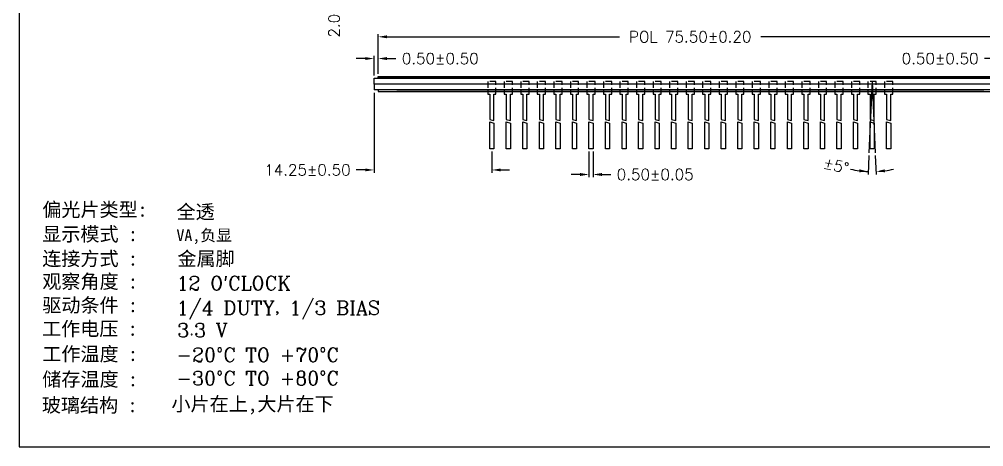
# Model space of a CAD drawing. Header units: millimetres. Extents: x 38 to 574, y 164 to 344.
# Drawn here: x 38.1 to 154.7, y 164.3 to 216 of the extents above; entities that cross this region are included whole.
import ezdxf

# ---------------------------------------------------------------- set-up
doc = ezdxf.new("R2010")
doc.units = ezdxf.units.MM
doc.header["$LTSCALE"] = 3
doc.linetypes.add('HIDDEN', pattern=[0.375, 0.25, -0.125])
doc.layers.get('0').update_dxf_attribs({"linetype": 'CONTINUOUS'})
doc.layers.get('DEFPOINTS').update_dxf_attribs({"linetype": 'CONTINUOUS'})
doc.layers.add('DIM', color=3, linetype='CONTINUOUS')
doc.styles.add('ROMANC', font='romanc')
doc.styles.add('ROMANS', font='romans.shx')
doc.styles.add('STYLE1', font='黑体.ttf')
doc.dimstyles.new('LCDDIM', dxfattribs={"dimtxt": 0.7, "dimasz": 0.56, "dimexe": 0.175, "dimexo": 0.175, "dimgap": 0.14, "dimtad": 0, "dimzin": 0, "dimdsep": 46, "dimtxsty": 'ROMANS', "dimcen": 2.5, "dimadec": 0, "dimazin": 0, "dimtfac": 1, "dimtofl": 0, "dimtmove": 0, "dimatfit": 3, "dimfxl": 0, "dimarcsym": 0})

# ---------------------------------------------------------------- blocks, each defined once
blk = doc.blocks.new('*D18')
at = {"layer": 'DEFPOINTS', "color": 0}
for p in [(156.97, 213.9), (81.47, 209.08), (156.97, 209.08)]:
    blk.add_point(p, dxfattribs=at)
at = {"layer": 'DIM', "color": 0, "lineweight": -2}
for p, q in [((81.47, 209.41), (81.47, 214.24)), ((82.54, 213.9), (110.65, 213.9)), ((155.9, 213.9), (127.78, 213.9)), ((156.97, 209.41), (156.97, 214.24))]:
    blk.add_line(p, q, dxfattribs=at)
at = {"layer": 'DIM', "color": 0}
for points in [[(82.54, 214.08), (82.54, 213.72), (81.47, 213.9)], [(155.9, 214.08), (155.9, 213.72), (156.97, 213.9)]]:
    blk.add_solid(points, dxfattribs=at)
at = {"layer": 'DIM', "color": 0, "insert": (119.22, 213.9), "char_height": 1.34, "attachment_point": 5, "style": 'ROMANS'}
blk.add_mtext('POL 75.50%%p0.20', dxfattribs=at)
blk = doc.blocks.new('*D19')
at = {"layer": 'DEFPOINTS', "color": 0}
for p in [(80.97, 211.27), (80.97, 208.88), (81.47, 209.08)]:
    blk.add_point(p, dxfattribs=at)
at = {"layer": 'DIM', "color": 0, "lineweight": -2}
for p, q in [((79.9, 211.27), (78.82, 211.27)), ((80.97, 209.21), (80.97, 211.61)), ((81.47, 209.41), (81.47, 211.61)), ((82.54, 211.27), (83.61, 211.27))]:
    blk.add_line(p, q, dxfattribs=at)
at = {"layer": 'DIM', "color": 0}
for points in [[(79.9, 211.45), (79.9, 211.09), (80.97, 211.27)], [(82.54, 211.45), (82.54, 211.09), (81.47, 211.27)]]:
    blk.add_solid(points, dxfattribs=at)
at = {"layer": 'DIM', "color": 0, "insert": (88.98, 211.27), "char_height": 1.34, "attachment_point": 5, "style": 'ROMANS'}
blk.add_mtext('0.50%%p0.50', dxfattribs=at)
blk = doc.blocks.new('*D20')
at = {"layer": 'DEFPOINTS', "color": 0}
for p in [(80.97, 222.27), (76.14, 220.27), (80.97, 220.27)]:
    blk.add_point(p, dxfattribs=at)
at = {"layer": 'DIM', "color": 0, "lineweight": -2}
for p, q in [((76.14, 223.35), (76.14, 224.42)), ((80.63, 222.27), (75.81, 222.27)), ((80.63, 220.27), (75.81, 220.27)), ((76.14, 219.2), (76.14, 218.13))]:
    blk.add_line(p, q, dxfattribs=at)
at = {"layer": 'DIM', "color": 0}
for points in [[(75.97, 223.35), (76.32, 223.35), (76.14, 222.27)], [(75.97, 219.2), (76.32, 219.2), (76.14, 220.27)]]:
    blk.add_solid(points, dxfattribs=at)
at = {"layer": 'DIM', "color": 0, "insert": (76.14, 215.82), "char_height": 1.34, "attachment_point": 5, "rotation": 90, "style": 'ROMANS'}
blk.add_mtext('2.00', dxfattribs=at)
blk = doc.blocks.new('*D23')
at = {"layer": 'DEFPOINTS', "color": 0}
for p in [(157.47, 211.27), (156.97, 209.08), (157.47, 208.88)]:
    blk.add_point(p, dxfattribs=at)
at = {"layer": 'DIM', "color": 0, "lineweight": -2}
for p, q in [((155.9, 211.27), (154.82, 211.27)), ((156.97, 209.41), (156.97, 211.61)), ((157.47, 209.21), (157.47, 211.61)), ((158.54, 211.27), (159.61, 211.27))]:
    blk.add_line(p, q, dxfattribs=at)
at = {"layer": 'DIM', "color": 0}
for points in [[(155.9, 211.45), (155.9, 211.09), (156.97, 211.27)], [(158.54, 211.45), (158.54, 211.09), (157.47, 211.27)]]:
    blk.add_solid(points, dxfattribs=at)
at = {"layer": 'DIM', "color": 0, "insert": (149.45, 211.27), "char_height": 1.34, "attachment_point": 5, "style": 'ROMANS'}
blk.add_mtext('0.50%%p0.50', dxfattribs=at)
blk = doc.blocks.new('*D24')
at = {"layer": 'DEFPOINTS', "color": 0}
for p in [(80.97, 207.48), (95.22, 200.34), (80.97, 197.79)]:
    blk.add_point(p, dxfattribs=at)
at = {"layer": 'DIM', "color": 0, "lineweight": -2}
for p, q in [((80.97, 207.14), (80.97, 197.46)), ((95.22, 200.01), (95.22, 197.46)), ((79.9, 197.79), (78.82, 197.79)), ((96.29, 197.79), (97.36, 197.79))]:
    blk.add_line(p, q, dxfattribs=at)
at = {"layer": 'DIM', "color": 0}
for points in [[(79.9, 197.97), (79.9, 197.62), (80.97, 197.79)], [(96.29, 197.97), (96.29, 197.62), (95.22, 197.79)]]:
    blk.add_solid(points, dxfattribs=at)
at = {"layer": 'DIM', "color": 0, "insert": (72.91, 197.79), "char_height": 1.34, "attachment_point": 5, "style": 'ROMANS'}
blk.add_mtext('14.25%%P0.50', dxfattribs=at)
blk = doc.blocks.new('*D25')
at = {"layer": 'DEFPOINTS', "color": 0}
for p in [(106.97, 200.34), (107.47, 200.34), (107.47, 197.24)]:
    blk.add_point(p, dxfattribs=at)
at = {"layer": 'DIM', "color": 0, "lineweight": -2}
for p, q in [((106.97, 200.01), (106.97, 196.9)), ((107.47, 200.01), (107.47, 196.9)), ((105.9, 197.24), (104.82, 197.24)), ((108.54, 197.24), (109.61, 197.24))]:
    blk.add_line(p, q, dxfattribs=at)
at = {"layer": 'DIM', "color": 0}
for points in [[(105.9, 197.42), (105.9, 197.06), (106.97, 197.24)], [(108.54, 197.42), (108.54, 197.06), (107.47, 197.24)]]:
    blk.add_solid(points, dxfattribs=at)
at = {"layer": 'DIM', "color": 0, "insert": (114.98, 197.24), "char_height": 1.34, "attachment_point": 5, "style": 'ROMANS'}
blk.add_mtext('0.50%%P0.05', dxfattribs=at)
blk = doc.blocks.new('*D26')
at = {"layer": 'DEFPOINTS', "color": 0}
for p in [(141.22, 208.48), (141.22, 208.48), (140.84, 199.88), (141.59, 199.88), (141.38, 197.58)]:
    blk.add_point(p, dxfattribs=at)
at = {"layer": 'DIM', "color": 0, "lineweight": -2}
for p, q in [((140.83, 199.54), (140.73, 197.26)), ((141.61, 199.54), (141.71, 197.26))]:
    blk.add_line(p, q, dxfattribs=at)
for start, end in [(256.2101, 267.5), (256.2238, 261.8619), (278.1381, 283.7762)]:
    blk.add_arc((141.22, 208.48), 10.9, start, end, dxfattribs=at)
at = {"layer": 'DIM', "color": 0}
for points in [[(139.69, 197.87), (139.66, 197.51), (140.74, 197.59)], [(142.78, 197.51), (142.74, 197.87), (141.69, 197.59)]]:
    blk.add_solid(points, dxfattribs=at)
at = {"layer": 'DIM', "color": 0, "insert": (136.87, 198.32), "char_height": 1.34, "attachment_point": 5, "rotation": 346.2101, "style": 'ROMANS'}
blk.add_mtext('%%P5°', dxfattribs=at)

msp = doc.modelspace()

# ---------------------------------------------------------------- linework, layer by layer
for p, q in [((80.968, 208.179), (80.968, 208.879)), ((80.968, 208.879), (157.468, 208.879)), ((80.968, 208.179), (80.968, 207.479)), ((157.468, 208.179), (80.968, 208.179)), ((154.718, 208.179), (83.718, 208.179)), ((157.468, 207.479), (80.968, 207.479)), ((81.468, 207.479), (81.468, 207.279)), ((81.468, 207.279), (156.968, 207.279)), ((83.718, 207.479), (154.718, 207.479)), ((94.968, 206.979), (94.968, 203.911)), ((95.468, 203.78), (95.468, 206.979)), ((96.968, 206.979), (96.968, 203.911)), ((97.468, 203.78), (97.468, 206.979)), ((98.968, 206.979), (98.968, 203.911)), ((99.468, 203.78), (99.468, 206.979)), ((100.968, 206.979), (100.968, 203.911)), ((101.468, 203.78), (101.468, 206.979)), ((102.968, 206.979), (102.968, 203.911)), ((103.468, 203.78), (103.468, 206.979)), ((104.968, 206.979), (104.968, 203.911)), ((105.468, 203.78), (105.468, 206.979)), ((106.968, 206.979), (106.968, 203.911)), ((107.468, 203.78), (107.468, 206.979)), ((108.968, 206.979), (108.968, 203.911)), ((109.468, 203.78), (109.468, 206.979)), ((110.968, 206.979), (110.968, 203.911)), ((111.468, 203.78), (111.468, 206.979)), ((112.968, 206.979), (112.968, 203.911)), ((113.468, 203.78), (113.468, 206.979)), ((114.968, 206.979), (114.968, 203.911)), ((115.468, 203.78), (115.468, 206.979)), ((116.968, 206.979), (116.968, 203.911)), ((117.468, 203.78), (117.468, 206.979)), ((118.968, 206.979), (118.968, 203.911)), ((119.468, 203.78), (119.468, 206.979)), ((120.968, 206.979), (120.968, 203.911)), ((121.468, 203.78), (121.468, 206.979)), ((122.968, 206.979), (122.968, 203.911)), ((123.468, 203.78), (123.468, 206.979)), ((124.968, 206.979), (124.968, 203.911)), ((125.468, 203.78), (125.468, 206.979)), ((126.968, 206.979), (126.968, 203.911)), ((127.468, 203.78), (127.468, 206.979)), ((128.968, 206.979), (128.968, 203.911)), ((129.468, 203.78), (129.468, 206.979)), ((130.968, 206.979), (130.968, 203.911)), ((131.468, 203.78), (131.468, 206.979)), ((132.968, 206.979), (132.968, 203.911)), ((133.468, 203.78), (133.468, 206.979)), ((134.968, 206.979), (134.968, 203.911)), ((135.468, 203.78), (135.468, 206.979)), ((136.968, 206.979), (136.968, 203.911)), ((137.468, 203.78), (137.468, 206.979)), ((138.968, 206.979), (138.968, 203.911)), ((139.468, 203.78), (139.468, 206.979)), ((140.968, 206.979), (140.968, 203.911)), ((141.468, 203.78), (141.468, 206.979)), ((142.968, 206.979), (142.968, 203.911)), ((143.468, 203.78), (143.468, 206.979)), ((94.968, 203.911), (95.468, 203.78)), ((96.968, 203.911), (97.468, 203.78)), ((98.968, 203.911), (99.468, 203.78)), ((100.968, 203.911), (101.468, 203.78)), ((102.968, 203.911), (103.468, 203.78)), ((104.968, 203.911), (105.468, 203.78)), ((106.968, 203.911), (107.468, 203.78)), ((108.968, 203.911), (109.468, 203.78)), ((110.968, 203.911), (111.468, 203.78)), ((112.968, 203.911), (113.468, 203.78)), ((114.968, 203.911), (115.468, 203.78)), ((116.968, 203.911), (117.468, 203.78)), ((118.968, 203.911), (119.468, 203.78)), ((120.968, 203.911), (121.468, 203.78)), ((122.968, 203.911), (123.468, 203.78)), ((124.968, 203.911), (125.468, 203.78)), ((126.968, 203.911), (127.468, 203.78)), ((128.968, 203.911), (129.468, 203.78)), ((130.968, 203.911), (131.468, 203.78)), ((132.968, 203.911), (133.468, 203.78)), ((134.968, 203.911), (135.468, 203.78)), ((136.968, 203.911), (137.468, 203.78)), ((138.968, 203.911), (139.468, 203.78)), ((140.968, 203.911), (141.468, 203.78)), ((142.968, 203.911), (143.468, 203.78))]:
    msp.add_line(p, q)
at = {"linetype": 'HIDDEN'}
for p, q in [((95.718, 208.479), (94.718, 208.479)), ((94.718, 208.479), (94.718, 206.979)), ((95.718, 206.979), (95.718, 208.479)), ((97.718, 208.479), (96.718, 208.479)), ((96.718, 208.479), (96.718, 206.979)), ((97.718, 206.979), (97.718, 208.479)), ((99.718, 208.479), (98.718, 208.479)), ((98.718, 208.479), (98.718, 206.979)), ((99.718, 206.979), (99.718, 208.479)), ((101.718, 208.479), (100.718, 208.479)), ((100.718, 208.479), (100.718, 206.979)), ((101.718, 206.979), (101.718, 208.479)), ((103.718, 208.479), (102.718, 208.479)), ((102.718, 208.479), (102.718, 206.979)), ((103.718, 206.979), (103.718, 208.479)), ((105.718, 208.479), (104.718, 208.479)), ((104.718, 208.479), (104.718, 206.979)), ((105.718, 206.979), (105.718, 208.479)), ((107.718, 208.479), (106.718, 208.479)), ((106.718, 208.479), (106.718, 206.979)), ((107.718, 206.979), (107.718, 208.479)), ((109.718, 208.479), (108.718, 208.479)), ((108.718, 208.479), (108.718, 206.979)), ((109.718, 206.979), (109.718, 208.479)), ((111.718, 208.479), (110.718, 208.479)), ((110.718, 208.479), (110.718, 206.979)), ((111.718, 206.979), (111.718, 208.479)), ((113.718, 208.479), (112.718, 208.479)), ((112.718, 208.479), (112.718, 206.979)), ((113.718, 206.979), (113.718, 208.479)), ((115.718, 208.479), (114.718, 208.479)), ((114.718, 208.479), (114.718, 206.979)), ((115.718, 206.979), (115.718, 208.479)), ((117.718, 208.479), (116.718, 208.479)), ((116.718, 208.479), (116.718, 206.979)), ((117.718, 206.979), (117.718, 208.479)), ((119.718, 208.479), (118.718, 208.479)), ((118.718, 208.479), (118.718, 206.979)), ((119.718, 206.979), (119.718, 208.479)), ((121.718, 208.479), (120.718, 208.479)), ((120.718, 208.479), (120.718, 206.979)), ((121.718, 206.979), (121.718, 208.479)), ((123.718, 208.479), (122.718, 208.479)), ((122.718, 208.479), (122.718, 206.979)), ((123.718, 206.979), (123.718, 208.479)), ((125.718, 208.479), (124.718, 208.479)), ((124.718, 208.479), (124.718, 206.979)), ((125.718, 206.979), (125.718, 208.479)), ((127.718, 208.479), (126.718, 208.479)), ((126.718, 208.479), (126.718, 206.979)), ((127.718, 206.979), (127.718, 208.479)), ((129.718, 208.479), (128.718, 208.479)), ((128.718, 208.479), (128.718, 206.979)), ((129.718, 206.979), (129.718, 208.479)), ((131.718, 208.479), (130.718, 208.479)), ((130.718, 208.479), (130.718, 206.979)), ((131.718, 206.979), (131.718, 208.479)), ((133.718, 208.479), (132.718, 208.479)), ((132.718, 208.479), (132.718, 206.979)), ((133.718, 206.979), (133.718, 208.479)), ((135.718, 208.479), (134.718, 208.479)), ((134.718, 208.479), (134.718, 206.979)), ((135.718, 206.979), (135.718, 208.479)), ((137.718, 208.479), (136.718, 208.479)), ((136.718, 208.479), (136.718, 206.979)), ((137.718, 206.979), (137.718, 208.479)), ((139.718, 208.479), (138.718, 208.479)), ((138.718, 208.479), (138.718, 206.979)), ((139.718, 206.979), (139.718, 208.479)), ((141.718, 208.479), (140.718, 208.479)), ((140.718, 208.479), (140.718, 206.979)), ((141.718, 206.979), (141.718, 208.479)), ((143.718, 208.479), (142.718, 208.479)), ((142.718, 208.479), (142.718, 206.979)), ((143.718, 206.979), (143.718, 208.479)), ((94.718, 206.979), (94.968, 206.979)), ((95.468, 206.979), (95.718, 206.979)), ((96.718, 206.979), (96.968, 206.979)), ((97.468, 206.979), (97.718, 206.979)), ((98.718, 206.979), (98.968, 206.979)), ((99.468, 206.979), (99.718, 206.979)), ((100.718, 206.979), (100.968, 206.979)), ((101.468, 206.979), (101.718, 206.979)), ((102.718, 206.979), (102.968, 206.979)), ((103.468, 206.979), (103.718, 206.979)), ((104.718, 206.979), (104.968, 206.979)), ((105.468, 206.979), (105.718, 206.979)), ((106.718, 206.979), (106.968, 206.979)), ((107.468, 206.979), (107.718, 206.979)), ((108.718, 206.979), (108.968, 206.979)), ((109.468, 206.979), (109.718, 206.979)), ((110.718, 206.979), (110.968, 206.979)), ((111.468, 206.979), (111.718, 206.979)), ((112.718, 206.979), (112.968, 206.979)), ((113.468, 206.979), (113.718, 206.979)), ((114.718, 206.979), (114.968, 206.979)), ((115.468, 206.979), (115.718, 206.979)), ((116.718, 206.979), (116.968, 206.979)), ((117.468, 206.979), (117.718, 206.979)), ((118.718, 206.979), (118.968, 206.979)), ((119.468, 206.979), (119.718, 206.979)), ((120.718, 206.979), (120.968, 206.979)), ((121.468, 206.979), (121.718, 206.979)), ((122.718, 206.979), (122.968, 206.979)), ((123.468, 206.979), (123.718, 206.979)), ((124.718, 206.979), (124.968, 206.979)), ((125.468, 206.979), (125.718, 206.979)), ((126.718, 206.979), (126.968, 206.979)), ((127.468, 206.979), (127.718, 206.979)), ((128.718, 206.979), (128.968, 206.979)), ((129.468, 206.979), (129.718, 206.979)), ((130.718, 206.979), (130.968, 206.979)), ((131.468, 206.979), (131.718, 206.979)), ((132.718, 206.979), (132.968, 206.979)), ((133.468, 206.979), (133.718, 206.979)), ((134.718, 206.979), (134.968, 206.979)), ((135.468, 206.979), (135.718, 206.979)), ((136.718, 206.979), (136.968, 206.979)), ((137.468, 206.979), (137.718, 206.979)), ((138.718, 206.979), (138.968, 206.979)), ((139.468, 206.979), (139.718, 206.979)), ((140.718, 206.979), (140.968, 206.979)), ((141.468, 206.979), (141.718, 206.979)), ((142.718, 206.979), (142.968, 206.979)), ((143.468, 206.979), (143.718, 206.979))]:
    msp.add_line(p, q, dxfattribs=at)
for points in [[(213.061, 164.304), (213.061, 285.462), (38.055, 285.462), (38.055, 164.304)], [(81.468, 208.879), (81.468, 209.079), (156.968, 209.079), (156.968, 208.879)], [(95.468, 203.47), (95.468, 200.343), (94.968, 200.343), (94.968, 203.601)], [(97.468, 203.47), (97.468, 200.343), (96.968, 200.343), (96.968, 203.601)], [(99.468, 203.47), (99.468, 200.343), (98.968, 200.343), (98.968, 203.601)], [(101.468, 203.47), (101.468, 200.343), (100.968, 200.343), (100.968, 203.601)], [(103.468, 203.47), (103.468, 200.343), (102.968, 200.343), (102.968, 203.601)], [(105.468, 203.47), (105.468, 200.343), (104.968, 200.343), (104.968, 203.601)], [(107.468, 203.47), (107.468, 200.343), (106.968, 200.343), (106.968, 203.601)], [(109.468, 203.47), (109.468, 200.343), (108.968, 200.343), (108.968, 203.601)], [(111.468, 203.47), (111.468, 200.343), (110.968, 200.343), (110.968, 203.601)], [(113.468, 203.47), (113.468, 200.343), (112.968, 200.343), (112.968, 203.601)], [(115.468, 203.47), (115.468, 200.343), (114.968, 200.343), (114.968, 203.601)], [(117.468, 203.47), (117.468, 200.343), (116.968, 200.343), (116.968, 203.601)], [(119.468, 203.47), (119.468, 200.343), (118.968, 200.343), (118.968, 203.601)], [(121.468, 203.47), (121.468, 200.343), (120.968, 200.343), (120.968, 203.601)], [(123.468, 203.47), (123.468, 200.343), (122.968, 200.343), (122.968, 203.601)], [(125.468, 203.47), (125.468, 200.343), (124.968, 200.343), (124.968, 203.601)], [(127.468, 203.47), (127.468, 200.343), (126.968, 200.343), (126.968, 203.601)], [(129.468, 203.47), (129.468, 200.343), (128.968, 200.343), (128.968, 203.601)], [(131.468, 203.47), (131.468, 200.343), (130.968, 200.343), (130.968, 203.601)], [(133.468, 203.47), (133.468, 200.343), (132.968, 200.343), (132.968, 203.601)], [(135.468, 203.47), (135.468, 200.343), (134.968, 200.343), (134.968, 203.601)], [(137.468, 203.47), (137.468, 200.343), (136.968, 200.343), (136.968, 203.601)], [(139.468, 203.47), (139.468, 200.343), (138.968, 200.343), (138.968, 203.601)], [(141.468, 203.47), (141.468, 200.343), (140.968, 200.343), (140.968, 203.601)], [(143.468, 203.47), (143.468, 200.343), (142.968, 200.343), (142.968, 203.601)]]:
    msp.add_lwpolyline(points, close=True)
at = {"layer": 'DIM'}
for q in [(140.842, 199.876), (141.593, 199.876)]:
    msp.add_line((141.218, 208.479), q, dxfattribs=at)

# ---------------------------------------------------------------- texts
for s, height, style, p in [('偏光片类型:', 1.6936, 'STYLE1', (40.832, 192.144)), ('显示模式 :', 1.6936, 'STYLE1', (40.832, 189.181)), ('连接方式 :', 1.6936, 'STYLE1', (40.832, 186.214)), ('观察角度 :', 1.6936, 'STYLE1', (40.832, 183.446)), ("12 O'CLOCK", 1.6936, 'ROMANC', (57.068, 183.256)), ('驱动条件 :', 1.6936, 'STYLE1', (40.832, 180.585)), ('1/4 DUTY, 1/3 BIAS', 1.69361, 'ROMANC', (57.068, 180.269)), ('工作电压 :', 1.6936, 'STYLE1', (40.805, 177.734)), ('3.3 V', 1.6936, 'ROMANC', (57.163, 177.549)), ('工作温度 :', 1.6936, 'STYLE1', (40.832, 174.676)), ('-20%%DC TO +70%%DC', 1.69361, 'ROMANC', (57.068, 174.575)), ('储存温度 :', 1.6936, 'STYLE1', (40.832, 171.615)), ('-30%%DC TO +80%%DC', 1.69361, 'ROMANC', (57.068, 171.766)), ('玻璃结构 :', 1.6936, 'STYLE1', (40.782, 168.48))]:
    msp.add_text(s, height=height, dxfattribs=dict(style=style)).set_placement(p)
at = {"color": 1, "style": 'STYLE1'}
for s, height, p in [('全透', 1.6936, (57.068, 191.882)), ('VA,负显', 1.4113, (57.068, 189.181)), ('金属脚', 1.6936, (57.184, 186.214)), ('小片在上,大片在下', 1.6936, (56.458, 168.634))]:
    msp.add_text(s, height=height, dxfattribs=at).set_placement(p)

# ---------------------------------------------------------------- dimensions: what is measured, and where the dimension line sits
at = {"layer": 'DIM'}
dim = msp.add_linear_dim(base=(76.144, 220.275), p1=(80.968, 222.275), p2=(80.968, 220.275), angle=90, dimstyle='LCDDIM', override={"dimtxt": 1.34, "dimasz": 1.072, "dimexe": 0.335, "dimexo": 0.335, "dimgap": 0.268, "dimatfit": 0}, dxfattribs=at)
dim.commit()
dim.dimension.update_dxf_attribs({"geometry": '*D20', "text_midpoint": (76.144, 215.821)})
for base, p1, p2, text, picture, middle in [((156.968, 213.903), (81.468, 209.079), (156.968, 209.079), 'POL <>%%p0.20', '*D18', (119.218, 213.903)), ((80.968, 197.794), (95.218, 200.343), (80.968, 207.479), '<>%%P0.50', '*D24', (72.909, 197.794)), ((107.468, 197.239), (106.968, 200.343), (107.468, 200.343), '<>%%P0.05', '*D25', (114.985, 197.239))]:
    dim = msp.add_linear_dim(base=base, p1=p1, p2=p2, text=text, dimstyle='LCDDIM', override={"dimtxt": 1.34, "dimasz": 1.072, "dimexe": 0.335, "dimexo": 0.335, "dimgap": 0.268, "dimatfit": 0}, dxfattribs=at)
    dim.commit()
    dim.dimension.update_dxf_attribs({"geometry": picture, "text_midpoint": middle})
dim = msp.add_linear_dim(base=(80.968, 211.273), p1=(81.468, 209.079), p2=(80.968, 208.879), text='<>%%p0.50', dimstyle='LCDDIM', override={"dimtxt": 1.34, "dimasz": 1.072, "dimexe": 0.335, "dimexo": 0.335, "dimgap": 0.268, "dimatfit": 0}, dxfattribs=at)
dim.commit()
dim.dimension.update_dxf_attribs({"geometry": '*D19', "text_midpoint": (88.985, 211.273), "dimtype": 160})
dim = msp.add_linear_dim(base=(157.468, 211.273), p1=(156.968, 209.079), p2=(157.468, 208.879), angle=180, text='<>%%p0.50', dimstyle='LCDDIM', override={"dimtxt": 1.34, "dimasz": 1.072, "dimexe": 0.335, "dimexo": 0.335, "dimgap": 0.268, "dimatfit": 0}, dxfattribs=at)
dim.commit()
dim.dimension.update_dxf_attribs({"geometry": '*D23', "text_midpoint": (149.451, 211.273), "dimtype": 160})
dim = msp.add_angular_dim_2l(base=(141.376, 197.582), line1=((141.218, 208.479), (141.593, 199.876)), line2=((141.218, 208.479), (140.842, 199.876)), text='%%P<>', dimstyle='LCDDIM', override={"dimtxt": 1.34, "dimasz": 1.072, "dimexe": 0.335, "dimexo": 0.335, "dimgap": 0.268, "dimatfit": 0}, dxfattribs=at)
dim.commit()
dim.dimension.update_dxf_attribs({"geometry": '*D26', "text_midpoint": (136.873, 198.324)})

doc.saveas('drawing.dxf')
